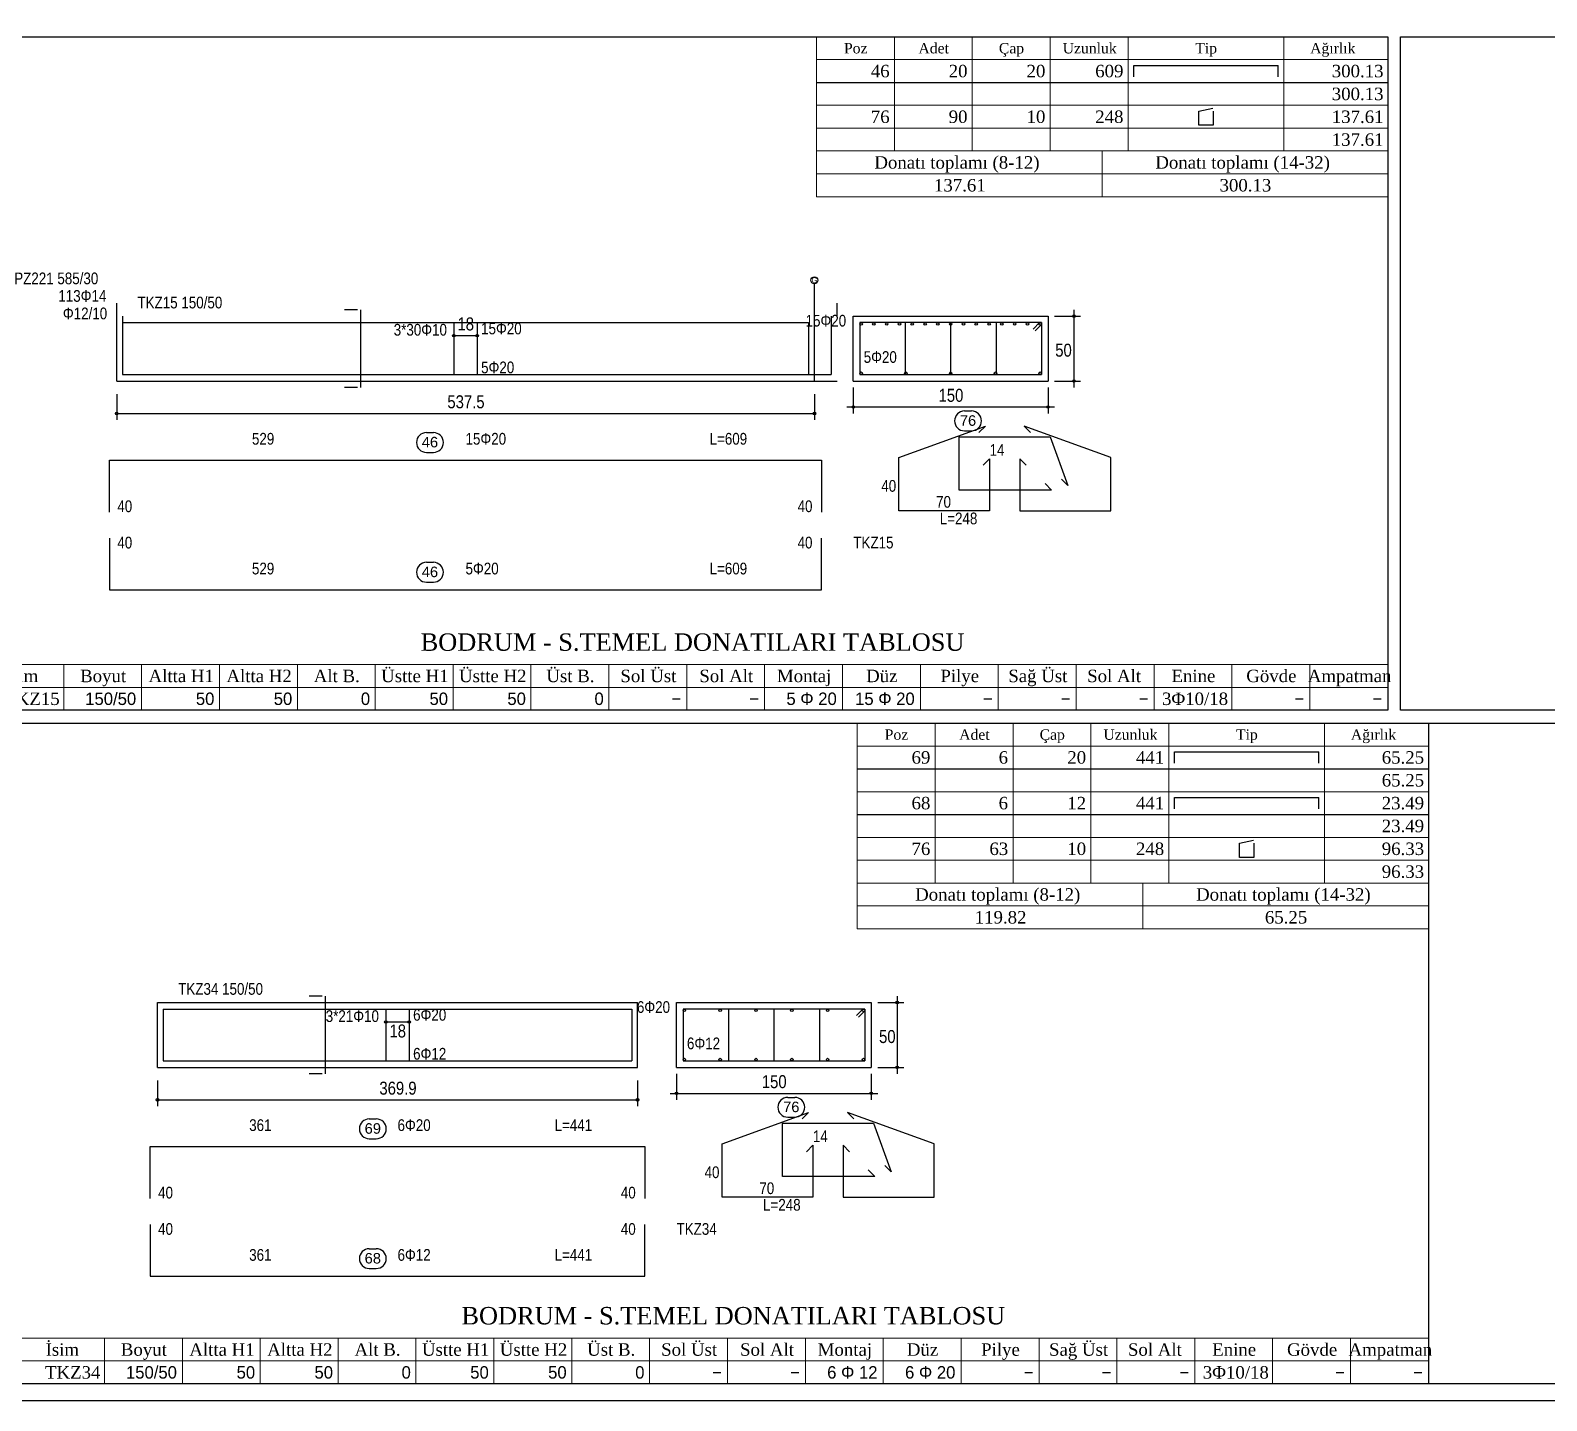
# Model space of a CAD drawing. Header units: metres. Extents: x 419734 to 420376, y 4564732 to 4565123.
# Drawn here: x 420142.52 to 420154.2, y 4565020.82 to 4565031.38 of the extents above; entities that cross this region are included whole.
import ezdxf

# ---------------------------------------------------------------- set-up
doc = ezdxf.new("R2010")
doc.units = ezdxf.units.M
for name, color, linetype in [('Standart', 7, 'Continuous'), ('SW_DIM', 33, 'Continuous'), ('SW_REINFORCEMENT', 7, 'Continuous'), ('SW_SEZIONI_CARPENTERIA', 4, 'Continuous'), ('SW_TXT_TESTI', 1, 'Continuous')]:
    doc.layers.add(name, color=color, linetype=linetype)
doc.styles.add('ACA_1', font='ARIALN.TTF')
doc.styles.add('arial_1_18', font='arial.ttf', dxfattribs={"height": 0.2})
doc.styles.add('SWS', font='ARIALN.TTF')
doc.styles.add('symbol_1_18', font='symbol.ttf', dxfattribs={"height": 0.2})
doc.styles.add('times new roman_1_18', font='times.ttf', dxfattribs={"height": 0.2})

msp = doc.modelspace()

# ---------------------------------------------------------------- linework, layer by layer
msp.add_line((420099.2896, 4565026.04374), (420169.0396, 4565026.04374))
for points in [[(420099.1896, 4565062.86785), (420169.1396, 4565062.86785), (420169.1396, 4565020.82258), (420099.1896, 4565020.82258)], [(420141.9921, 4565031.33305), (420152.97569, 4565031.33305), (420152.97569, 4565026.14374), (420141.9921, 4565026.14374)], [(420153.07569, 4565031.33305), (420169.0396, 4565031.33305), (420169.0396, 4565026.14374), (420153.07569, 4565026.14374)]]:
    msp.add_lwpolyline(points, close=True)
for points in [[(420169.0396, 4565020.95274), (420099.2896, 4565020.95274), (420099.2896, 4565026.04374)], [(420153.2896, 4565026.04374), (420153.2896, 4565020.95274)]]:
    msp.add_lwpolyline(points)
at = {"layer": 'Standart', "color": 1, "linetype": 'Continuous', "lineweight": 5}
for points in [[(420148.57569, 4565031.33305), (420152.97569, 4565031.33305)], [(420148.57569, 4565031.33305), (420148.57569, 4565030.10105)], [(420149.17569, 4565031.33305), (420149.17569, 4565030.45305)], [(420149.77569, 4565031.33305), (420149.77569, 4565030.45305)], [(420150.37569, 4565031.33305), (420150.37569, 4565030.45305)], [(420150.97569, 4565031.33305), (420150.97569, 4565030.45305)], [(420152.17569, 4565031.33305), (420152.17569, 4565030.45305)], [(420152.97569, 4565031.33305), (420152.97569, 4565030.10105)], [(420148.57569, 4565031.15705), (420152.97569, 4565031.15705)], [(420148.57569, 4565030.80505), (420152.97569, 4565030.80505)], [(420148.57569, 4565030.62905), (420152.97569, 4565030.62905)], [(420148.57569, 4565030.45305), (420152.97569, 4565030.45305)], [(420150.77569, 4565030.45305), (420150.77569, 4565030.10105)], [(420148.57569, 4565030.27705), (420152.97569, 4565030.27705)], [(420148.57569, 4565030.10105), (420152.97569, 4565030.10105)], [(420142.17569, 4565026.49574), (420152.97569, 4565026.49574)], [(420142.77569, 4565026.49574), (420142.77569, 4565026.14374)], [(420143.37569, 4565026.49574), (420143.37569, 4565026.14374)], [(420143.97569, 4565026.49574), (420143.97569, 4565026.14374)], [(420144.57569, 4565026.49574), (420144.57569, 4565026.14374)], [(420145.17569, 4565026.49574), (420145.17569, 4565026.14374)], [(420145.77569, 4565026.49574), (420145.77569, 4565026.14374)], [(420146.37569, 4565026.49574), (420146.37569, 4565026.14374)], [(420146.97569, 4565026.49574), (420146.97569, 4565026.14374)], [(420147.57569, 4565026.49574), (420147.57569, 4565026.14374)], [(420148.17569, 4565026.49574), (420148.17569, 4565026.14374)], [(420148.77569, 4565026.49574), (420148.77569, 4565026.14374)], [(420149.37569, 4565026.49574), (420149.37569, 4565026.14374)], [(420149.97569, 4565026.49574), (420149.97569, 4565026.14374)], [(420150.57569, 4565026.49574), (420150.57569, 4565026.14374)], [(420151.17569, 4565026.49574), (420151.17569, 4565026.14374)], [(420151.77569, 4565026.49574), (420151.77569, 4565026.14374)], [(420152.37569, 4565026.49574), (420152.37569, 4565026.14374)], [(420152.97569, 4565026.49574), (420152.97569, 4565026.14374)], [(420142.17569, 4565026.31974), (420152.97569, 4565026.31974)], [(420142.17569, 4565026.14374), (420152.97569, 4565026.14374)], [(420148.8896, 4565026.04374), (420153.2896, 4565026.04374)], [(420148.8896, 4565026.04374), (420148.8896, 4565024.45974)], [(420149.4896, 4565026.04374), (420149.4896, 4565024.81174)], [(420150.0896, 4565026.04374), (420150.0896, 4565024.81174)], [(420150.6896, 4565026.04374), (420150.6896, 4565024.81174)], [(420151.2896, 4565026.04374), (420151.2896, 4565024.81174)], [(420152.4896, 4565026.04374), (420152.4896, 4565024.81174)], [(420153.2896, 4565026.04374), (420153.2896, 4565024.45974)], [(420148.8896, 4565025.86774), (420153.2896, 4565025.86774)], [(420148.8896, 4565025.51574), (420153.2896, 4565025.51574)], [(420148.8896, 4565025.16374), (420153.2896, 4565025.16374)], [(420148.8896, 4565024.98774), (420153.2896, 4565024.98774)], [(420148.8896, 4565024.81174), (420153.2896, 4565024.81174)], [(420151.0896, 4565024.81174), (420151.0896, 4565024.45974)], [(420148.8896, 4565024.63574), (420153.2896, 4565024.63574)], [(420148.8896, 4565024.45974), (420153.2896, 4565024.45974)], [(420099.2896, 4565021.30474), (420153.2896, 4565021.30474)], [(420143.0896, 4565021.30474), (420143.0896, 4565020.95274)], [(420143.6896, 4565021.30474), (420143.6896, 4565020.95274)], [(420144.2896, 4565021.30474), (420144.2896, 4565020.95274)], [(420144.8896, 4565021.30474), (420144.8896, 4565020.95274)], [(420145.4896, 4565021.30474), (420145.4896, 4565020.95274)], [(420146.0896, 4565021.30474), (420146.0896, 4565020.95274)], [(420146.6896, 4565021.30474), (420146.6896, 4565020.95274)], [(420147.2896, 4565021.30474), (420147.2896, 4565020.95274)], [(420147.8896, 4565021.30474), (420147.8896, 4565020.95274)], [(420148.4896, 4565021.30474), (420148.4896, 4565020.95274)], [(420149.0896, 4565021.30474), (420149.0896, 4565020.95274)], [(420149.6896, 4565021.30474), (420149.6896, 4565020.95274)], [(420150.2896, 4565021.30474), (420150.2896, 4565020.95274)], [(420150.8896, 4565021.30474), (420150.8896, 4565020.95274)], [(420151.4896, 4565021.30474), (420151.4896, 4565020.95274)], [(420152.0896, 4565021.30474), (420152.0896, 4565020.95274)], [(420152.6896, 4565021.30474), (420152.6896, 4565020.95274)], [(420099.2896, 4565021.12874), (420153.2896, 4565021.12874)], [(420099.2896, 4565020.95274), (420153.2896, 4565020.95274)]]:
    msp.add_lwpolyline(points, dxfattribs=at)
at = {"layer": 'Standart', "color": 7, "linetype": 'Continuous', "lineweight": -3}
for points in [[(420151.01969, 4565031.11305), (420152.13169, 4565031.11305)], [(420151.01969, 4565031.02505), (420151.01969, 4565031.11305)], [(420152.13169, 4565031.02505), (420152.13169, 4565031.11305)], [(420151.52069, 4565030.76105), (420151.62794, 4565030.78305)], [(420151.52069, 4565030.65105), (420151.52069, 4565030.76105)], [(420151.63069, 4565030.65105), (420151.52069, 4565030.65105)], [(420151.63069, 4565030.76105), (420151.63069, 4565030.65105)], [(420151.3336, 4565025.82374), (420152.4456, 4565025.82374)], [(420151.3336, 4565025.73574), (420151.3336, 4565025.82374)], [(420152.4456, 4565025.73574), (420152.4456, 4565025.82374)], [(420151.3336, 4565025.47174), (420152.4456, 4565025.47174)], [(420151.3336, 4565025.38374), (420151.3336, 4565025.47174)], [(420152.4456, 4565025.38374), (420152.4456, 4565025.47174)], [(420151.8346, 4565025.11974), (420151.94185, 4565025.14174)], [(420151.8346, 4565025.00974), (420151.8346, 4565025.11974)], [(420151.9446, 4565025.11974), (420151.9446, 4565025.00974)], [(420151.9446, 4565025.00974), (420151.8346, 4565025.00974)]]:
    msp.add_lwpolyline(points, dxfattribs=at)
at = {"layer": 'Standart', "color": 251, "linetype": 'Continuous', "lineweight": -3}
msp.add_lwpolyline([(420148.55889, 4565028.68027), (420148.55889, 4565029.43027)], dxfattribs=at)
msp.add_circle((420148.55889, 4565029.45693), 0.02667, dxfattribs=at)
at = {"layer": 'SW_DIM'}
for points in [[(420150.40889, 4565029.18027), (420150.60889, 4565029.18027)], [(420150.55889, 4565029.23027), (420150.55889, 4565028.63027)], [(420145.78139, 4565029.03027), (420145.96139, 4565029.03027)], [(420150.40889, 4565028.68027), (420150.60889, 4565028.68027)], [(420143.18389, 4565028.58027), (420143.18389, 4565028.38027)], [(420148.55889, 4565028.58027), (420148.55889, 4565028.38027)], [(420148.85889, 4565028.63027), (420148.85889, 4565028.43027)], [(420150.35889, 4565028.63027), (420150.35889, 4565028.43027)], [(420143.18389, 4565028.43027), (420148.55889, 4565028.43027)], [(420148.80889, 4565028.48027), (420150.40889, 4565028.48027)], [(420149.04723, 4565023.89095), (420149.24723, 4565023.89095)], [(420149.19723, 4565023.94095), (420149.19723, 4565023.34095)], [(420145.25752, 4565023.74095), (420145.43752, 4565023.74095)], [(420143.4978, 4565023.29095), (420143.4978, 4565023.09095)], [(420147.19723, 4565023.29095), (420147.19723, 4565023.09095)], [(420147.49723, 4565023.34095), (420147.49723, 4565023.14095)], [(420148.99723, 4565023.34095), (420148.99723, 4565023.14095)], [(420149.04723, 4565023.39095), (420149.24723, 4565023.39095)], [(420147.44723, 4565023.19095), (420149.04723, 4565023.19095)], [(420143.4978, 4565023.14095), (420147.19723, 4565023.14095)]]:
    msp.add_lwpolyline(points, dxfattribs=at)
for centre in [(420150.55889, 4565029.18027), (420145.78139, 4565029.03027), (420145.96139, 4565029.03027), (420150.55889, 4565028.68027), (420143.18389, 4565028.43027), (420148.55889, 4565028.43027), (420148.85889, 4565028.48027), (420150.35889, 4565028.48027), (420149.19723, 4565023.89095), (420145.25752, 4565023.74095), (420145.43752, 4565023.74095), (420149.19723, 4565023.39095), (420147.49723, 4565023.19095), (420148.99723, 4565023.19095), (420143.4978, 4565023.14095), (420147.19723, 4565023.14095)]:
    msp.add_circle(centre, 0.01, dxfattribs=at)
at = {"layer": 'SW_REINFORCEMENT', "color": 7, "ltscale": 0.05, "flags": 128}
for points in [[(420143.22889, 4565029.18027), (420143.22889, 4565028.73027)], [(420143.22889, 4565029.13027), (420148.51389, 4565029.13027)], [(420145.78139, 4565029.13027), (420145.78139, 4565028.73027)], [(420145.96139, 4565029.13027), (420145.96139, 4565028.73027)], [(420148.51389, 4565029.13027), (420148.51389, 4565028.73027)], [(420148.68889, 4565029.18027), (420148.68889, 4565028.73027)], [(420150.30889, 4565029.13027), (420148.90889, 4565029.13027)], [(420148.90889, 4565029.13027), (420148.90889, 4565028.73027)], [(420149.25889, 4565029.13027), (420149.25889, 4565028.73027)], [(420149.60889, 4565029.13027), (420149.60889, 4565028.73027)], [(420149.95889, 4565029.13027), (420149.95889, 4565028.73027)], [(420150.29429, 4565029.13027), (420150.24479, 4565029.08077)], [(420150.30889, 4565029.13027), (420150.30889, 4565028.73027)], [(420150.30889, 4565029.11567), (420150.25939, 4565029.06617)], [(420143.22889, 4565028.73027), (420148.68889, 4565028.73027)], [(420148.90889, 4565028.73027), (420150.30889, 4565028.73027)], [(420149.71564, 4565028.44953), (420149.76964, 4565028.44953)], [(420149.20889, 4565028.09027), (420149.87607, 4565028.3331)], [(420149.87607, 4565028.3331), (420149.82658, 4565028.2836)], [(420150.84222, 4565028.09027), (420150.17504, 4565028.3331)], [(420150.17504, 4565028.3331), (420150.22454, 4565028.2836)], [(420145.57014, 4565028.28327), (420145.62414, 4565028.28327)], [(420149.67556, 4565027.84027), (420149.67556, 4565028.25027)], [(420149.67556, 4565028.25027), (420150.37556, 4565028.25027)], [(420149.71564, 4565028.29653), (420149.76964, 4565028.29653)], [(420150.37556, 4565028.25027), (420150.51237, 4565027.87439)], [(420145.57014, 4565028.13027), (420145.62414, 4565028.13027)], [(420149.20889, 4565027.68027), (420149.20889, 4565028.09027)], [(420149.85939, 4565028.03077), (420149.90889, 4565028.08027)], [(420149.90889, 4565028.08027), (420149.90889, 4565027.68027)], [(420150.19172, 4565028.03077), (420150.14222, 4565028.08027)], [(420150.14222, 4565028.08027), (420150.14222, 4565027.68027)], [(420150.84222, 4565027.68027), (420150.84222, 4565028.09027)], [(420143.12889, 4565027.67027), (420143.12889, 4565028.07027)], [(420143.12889, 4565028.07027), (420148.61389, 4565028.07027)], [(420148.61389, 4565028.07027), (420148.61389, 4565027.67027)], [(420150.33606, 4565027.88976), (420150.38556, 4565027.84027)], [(420150.51237, 4565027.87439), (420150.46287, 4565027.92389)], [(420150.38556, 4565027.84027), (420149.67556, 4565027.84027)], [(420149.90889, 4565027.68027), (420149.20889, 4565027.68027)], [(420150.14222, 4565027.68027), (420150.84222, 4565027.68027)], [(420143.12889, 4565027.47027), (420143.12889, 4565027.07027)], [(420148.61389, 4565027.07027), (420148.61389, 4565027.47027)], [(420145.57014, 4565027.28327), (420145.62414, 4565027.28327)], [(420143.12889, 4565027.07027), (420148.61389, 4565027.07027)], [(420145.57014, 4565027.13027), (420145.62414, 4565027.13027)], [(420143.5428, 4565023.84095), (420143.5428, 4565023.44095)], [(420143.5428, 4565023.84095), (420147.15223, 4565023.84095)], [(420145.25752, 4565023.84095), (420145.25752, 4565023.44095)], [(420145.43752, 4565023.84095), (420145.43752, 4565023.44095)], [(420147.15223, 4565023.84095), (420147.15223, 4565023.44095)], [(420147.54723, 4565023.84095), (420147.54723, 4565023.44095)], [(420148.94723, 4565023.84095), (420147.54723, 4565023.84095)], [(420147.89723, 4565023.84095), (420147.89723, 4565023.44095)], [(420148.24723, 4565023.84095), (420148.24723, 4565023.44095)], [(420148.59723, 4565023.84095), (420148.59723, 4565023.44095)], [(420148.93263, 4565023.84095), (420148.88314, 4565023.79145)], [(420148.94723, 4565023.82635), (420148.89774, 4565023.77685)], [(420148.94723, 4565023.84095), (420148.94723, 4565023.44095)], [(420143.5428, 4565023.44095), (420147.15223, 4565023.44095)], [(420147.54723, 4565023.44095), (420148.94723, 4565023.44095)], [(420148.35398, 4565023.16022), (420148.40798, 4565023.16022)], [(420145.13005, 4565022.99395), (420145.18405, 4565022.99395)], [(420147.84723, 4565022.80095), (420148.51441, 4565023.04378)], [(420148.3139, 4565022.55095), (420148.3139, 4565022.96095)], [(420148.3139, 4565022.96095), (420149.0139, 4565022.96095)], [(420148.35398, 4565023.00722), (420148.40798, 4565023.00722)], [(420148.51441, 4565023.04378), (420148.46492, 4565022.99429)], [(420149.48057, 4565022.80095), (420148.81338, 4565023.04378)], [(420148.81338, 4565023.04378), (420148.86288, 4565022.99429)], [(420149.0139, 4565022.96095), (420149.15071, 4565022.58507)], [(420145.13005, 4565022.84095), (420145.18405, 4565022.84095)], [(420143.4428, 4565022.38095), (420143.4428, 4565022.78095)], [(420143.4428, 4565022.78095), (420147.25223, 4565022.78095)], [(420147.25223, 4565022.78095), (420147.25223, 4565022.38095)], [(420147.84723, 4565022.39095), (420147.84723, 4565022.80095)], [(420148.49774, 4565022.74145), (420148.54723, 4565022.79095)], [(420148.54723, 4565022.79095), (420148.54723, 4565022.39095)], [(420148.83006, 4565022.74145), (420148.78057, 4565022.79095)], [(420148.78057, 4565022.79095), (420148.78057, 4565022.39095)], [(420149.48057, 4565022.39095), (420149.48057, 4565022.80095)], [(420148.9744, 4565022.60045), (420149.0239, 4565022.55095)], [(420149.15071, 4565022.58507), (420149.10121, 4565022.63457)], [(420149.0239, 4565022.55095), (420148.3139, 4565022.55095)], [(420148.54723, 4565022.39095), (420147.84723, 4565022.39095)], [(420148.78057, 4565022.39095), (420149.48057, 4565022.39095)], [(420143.4428, 4565022.18095), (420143.4428, 4565021.78095)], [(420147.25223, 4565021.78095), (420147.25223, 4565022.18095)], [(420145.13005, 4565021.99395), (420145.18405, 4565021.99395)], [(420143.4428, 4565021.78095), (420147.25223, 4565021.78095)], [(420145.13005, 4565021.84095), (420145.18405, 4565021.84095)]]:
    msp.add_lwpolyline(points, dxfattribs=at)
at = {"layer": 'SW_REINFORCEMENT', "color": 7, "ltscale": 0.05}
for centre in [(420148.91889, 4565029.12027), (420149.01746, 4565029.12027), (420149.11603, 4565029.12027), (420149.21461, 4565029.12027), (420149.31318, 4565029.12027), (420149.41175, 4565029.12027), (420149.51032, 4565029.12027), (420149.60889, 4565029.12027), (420149.70746, 4565029.12027), (420149.80603, 4565029.12027), (420149.90461, 4565029.12027), (420150.00318, 4565029.12027), (420150.10175, 4565029.12027), (420150.20032, 4565029.12027), (420150.29889, 4565029.12027), (420148.91889, 4565028.74027), (420149.26389, 4565028.74027), (420149.60889, 4565028.74027), (420149.95389, 4565028.74027), (420150.29889, 4565028.74027), (420147.55723, 4565023.83095), (420147.83323, 4565023.83095), (420148.10923, 4565023.83095), (420148.38523, 4565023.83095), (420148.66123, 4565023.83095), (420148.93723, 4565023.83095), (420147.55723, 4565023.45095), (420147.83323, 4565023.45095), (420148.10923, 4565023.45095), (420148.38523, 4565023.45095), (420148.66123, 4565023.45095), (420148.93723, 4565023.45095)]:
    msp.add_circle(centre, 0.01, dxfattribs=at)
for centre, start, end in [((420149.71564, 4565028.37303), 90, 270), ((420149.76964, 4565028.37303), 270, 90), ((420145.57014, 4565028.20677), 90, 270), ((420145.62414, 4565028.20677), 270, 90), ((420145.57014, 4565027.20677), 90, 270), ((420145.62414, 4565027.20677), 270, 90), ((420148.35398, 4565023.08372), 90, 270), ((420148.40798, 4565023.08372), 270, 90), ((420145.13005, 4565022.91745), 90, 270), ((420145.18405, 4565022.91745), 270, 90), ((420145.13005, 4565021.91745), 90, 270), ((420145.18405, 4565021.91745), 270, 90)]:
    msp.add_arc(centre, 0.0765, start, end, dxfattribs=at)
at = {"layer": 'SW_SEZIONI_CARPENTERIA'}
for points in [[(420143.18389, 4565028.68027), (420143.18389, 4565029.28027)], [(420148.73389, 4565029.18027), (420148.73389, 4565029.28027)], [(420145.04014, 4565029.23027), (420144.94014, 4565029.23027)], [(420145.06514, 4565028.63027), (420145.06514, 4565029.23027)], [(420148.55889, 4565028.68027), (420148.55889, 4565029.18027)], [(420148.85889, 4565028.68027), (420148.85889, 4565029.18027)], [(420148.85889, 4565029.18027), (420150.35889, 4565029.18027)], [(420150.35889, 4565029.18027), (420150.35889, 4565028.68027)], [(420143.18389, 4565028.68027), (420148.73389, 4565028.68027)], [(420148.85889, 4565028.68027), (420150.35889, 4565028.68027)], [(420145.04014, 4565028.63027), (420144.94014, 4565028.63027)], [(420143.4978, 4565023.39095), (420143.4978, 4565023.89095)], [(420143.4978, 4565023.89095), (420147.19723, 4565023.89095)], [(420144.7676, 4565023.94095), (420144.6676, 4565023.94095)], [(420144.7926, 4565023.34095), (420144.7926, 4565023.94095)], [(420147.19723, 4565023.39095), (420147.19723, 4565023.89095)], [(420147.49723, 4565023.39095), (420147.49723, 4565023.89095)], [(420147.49723, 4565023.89095), (420148.99723, 4565023.89095)], [(420148.99723, 4565023.89095), (420148.99723, 4565023.39095)], [(420143.4978, 4565023.39095), (420147.19723, 4565023.39095)], [(420144.7676, 4565023.34095), (420144.6676, 4565023.34095)], [(420147.49723, 4565023.39095), (420148.99723, 4565023.39095)]]:
    msp.add_lwpolyline(points, dxfattribs=at)
at = {"layer": 'SW_TXT_TESTI', "linetype": 'Continuous', "lineweight": -3}
for points in [[(420148.57569, 4565030.98105), (420152.97569, 4565030.98105)], [(420148.8896, 4565025.69174), (420153.2896, 4565025.69174)], [(420148.8896, 4565025.33974), (420153.2896, 4565025.33974)]]:
    msp.add_lwpolyline(points, dxfattribs=at)

# ---------------------------------------------------------------- texts
at = {"layer": 'Standart', "color": 251, "linetype": 'Continuous', "lineweight": -3, "style": 'arial_1_18'}
msp.add_text('G', height=0.04, dxfattribs=at).set_placement((420148.53718, 4565029.43833))
at = {"layer": 'Standart', "color": 3, "linetype": 'Continuous', "lineweight": 5, "style": 'arial_1_18'}
for s, p in [('76', (420149.67971, 4565028.33536)), ('46', (420145.53421, 4565028.16909)), ('46', (420145.53421, 4565027.16909)), ('76', (420148.31805, 4565023.04604)), ('69', (420145.09412, 4565022.87977)), ('68', (420145.09412, 4565021.87977))]:
    msp.add_text(s, height=0.081, dxfattribs=at).set_placement(p)
at = {"layer": 'SW_DIM', "style": 'SWS'}
for s, p in [('18', (420145.80924, 4565029.07027)), ('50', (420150.41465, 4565028.86811)), ('537.5', (420145.73155, 4565028.47027)), ('150', (420149.51566, 4565028.52027)), ('18', (420145.28536, 4565023.62146)), ('50', (420149.05723, 4565023.5788)), ('150', (420148.154, 4565023.23095)), ('369.9', (420145.20767, 4565023.18095))]:
    msp.add_text(s, height=0.1, dxfattribs=at).set_placement(p)
at = {"layer": 'SW_REINFORCEMENT', "color": 1, "style": 'ACA_1'}
for s, p in [('PZ221 585/30', (420142.39433, 4565029.42624)), ('113Φ14', (420142.7344, 4565029.29124)), ('Φ12/10', (420142.76936, 4565029.15624)), ('TKZ15 150/50', (420143.34389, 4565029.24027)), ('15Φ20', (420145.99139, 4565029.04027)), ('15Φ20', (420148.49117, 4565029.10027)), ('3*30Φ10', (420145.31808, 4565029.03027)), ('5Φ20', (420148.93889, 4565028.82027)), ('5Φ20', (420145.99139, 4565028.74027)), ('529', (420144.22589, 4565028.19027)), ('15Φ20', (420145.87139, 4565028.19027)), ('L=609', (420147.75151, 4565028.19027)), ('14', (420149.90889, 4565028.10427)), ('40', (420149.07459, 4565027.82727)), ('40', (420143.18889, 4565027.67027)), ('40', (420148.42959, 4565027.67027)), ('70', (420149.49674, 4565027.70427)), ('L=248', (420149.52501, 4565027.57627)), ('40', (420143.18889, 4565027.39027)), ('40', (420148.42959, 4565027.39027)), ('TKZ15', (420148.85889, 4565027.39027)), ('529', (420144.22589, 4565027.19027)), ('5Φ20', (420145.87139, 4565027.19027)), ('L=609', (420147.75151, 4565027.19027)), ('TKZ34 150/50', (420143.6578, 4565023.95095)), ('6Φ20', (420147.19166, 4565023.81095)), ('3*21Φ10', (420144.79421, 4565023.74095)), ('6Φ20', (420145.46752, 4565023.75095)), ('6Φ12', (420145.46752, 4565023.45095)), ('6Φ12', (420147.57723, 4565023.53095)), ('361', (420144.20469, 4565022.90095)), ('6Φ20', (420145.34752, 4565022.90095)), ('L=441', (420146.5574, 4565022.90095)), ('14', (420148.54723, 4565022.81495)), ('40', (420147.71293, 4565022.53795)), ('40', (420143.5028, 4565022.38095)), ('40', (420147.06793, 4565022.38095)), ('70', (420148.13508, 4565022.41495)), ('L=248', (420148.16335, 4565022.28695)), ('40', (420143.5028, 4565022.10095)), ('40', (420147.06793, 4565022.10095)), ('TKZ34', (420147.49723, 4565022.10095)), ('361', (420144.20469, 4565021.90095)), ('6Φ12', (420145.34752, 4565021.90095)), ('L=441', (420146.5574, 4565021.90095))]:
    msp.add_text(s, height=0.09, dxfattribs=at).set_placement(p)
at = {"layer": 'SW_SEZIONI_CARPENTERIA', "style": 'times new roman_1_18'}
for s, height, p in [('Poz', 0.08, (420148.78698, 4565031.20505)), ('Adet', 0.08, (420149.36073, 4565031.20505)), ('Çap', 0.08, (420149.98044, 4565031.20505)), ('Uzunluk', 0.08, (420150.47196, 4565031.20505)), ('Tip', 0.08, (420151.49353, 4565031.20505)), ('Ağırlık', 0.08, (420152.37851, 4565031.20505)), ('Donatı toplamı (8-12)', 0.096, (420149.02113, 4565030.31705)), ('Donatı toplamı (14-32)', 0.096, (420151.18562, 4565030.31705)), ('İsim', 0.096, (420142.32203, 4565026.35974)), ('Boyut', 0.096, (420142.90215, 4565026.35974)), ('Altta H1', 0.096, (420143.42933, 4565026.35974)), ('Altta H2', 0.096, (420144.02933, 4565026.35974)), ('Alt B.', 0.096, (420144.70223, 4565026.35974)), ('Üstte H1', 0.096, (420145.22147, 4565026.35974)), ('Üstte H2', 0.096, (420145.82147, 4565026.35974)), ('Üst B.', 0.096, (420146.49438, 4565026.35974)), ('Sol Üst', 0.096, (420147.06476, 4565026.35974)), ('Sol Alt', 0.096, (420147.67261, 4565026.35974)), ('Montaj', 0.096, (420148.27065, 4565026.35974)), ('Düz', 0.096, (420148.95746, 4565026.35974)), ('Pilye', 0.096, (420149.52981, 4565026.35974)), ('Sağ Üst', 0.096, (420150.05298, 4565026.35974)), ('Sol Alt', 0.096, (420150.66083, 4565026.35974)), ('Enine', 0.096, (420151.31009, 4565026.35974)), ('Gövde', 0.096, (420151.88644, 4565026.35974)), ('Ampatman', 0.096, (420152.36043, 4565026.35974)), ('Poz', 0.08, (420149.10089, 4565025.91574)), ('Adet', 0.08, (420149.67464, 4565025.91574)), ('Çap', 0.08, (420150.29435, 4565025.91574)), ('Uzunluk', 0.08, (420150.78587, 4565025.91574)), ('Tip', 0.08, (420151.80744, 4565025.91574)), ('Ağırlık', 0.08, (420152.69242, 4565025.91574)), ('Donatı toplamı (8-12)', 0.096, (420149.33504, 4565024.67574)), ('Donatı toplamı (14-32)', 0.096, (420151.49953, 4565024.67574)), ('İsim', 0.096, (420142.63594, 4565021.16874)), ('Boyut', 0.096, (420143.21606, 4565021.16874)), ('Altta H1', 0.096, (420143.74324, 4565021.16874)), ('Altta H2', 0.096, (420144.34324, 4565021.16874)), ('Alt B.', 0.096, (420145.01614, 4565021.16874)), ('Üstte H1', 0.096, (420145.53538, 4565021.16874)), ('Üstte H2', 0.096, (420146.13538, 4565021.16874)), ('Üst B.', 0.096, (420146.80829, 4565021.16874)), ('Sol Üst', 0.096, (420147.37867, 4565021.16874)), ('Sol Alt', 0.096, (420147.98652, 4565021.16874)), ('Montaj', 0.096, (420148.58456, 4565021.16874)), ('Düz', 0.096, (420149.27137, 4565021.16874)), ('Pilye', 0.096, (420149.84372, 4565021.16874)), ('Sağ Üst', 0.096, (420150.36688, 4565021.16874)), ('Sol Alt', 0.096, (420150.97474, 4565021.16874)), ('Enine', 0.096, (420151.624, 4565021.16874)), ('Gövde', 0.096, (420152.20035, 4565021.16874)), ('Ampatman', 0.096, (420152.67434, 4565021.16874))]:
    msp.add_text(s, height=height, dxfattribs=at).set_placement(p)
at = {"layer": 'SW_TXT_TESTI', "linetype": 'Continuous', "lineweight": 5}
for s, height, style, p in [('46', 0.096, 'times new roman_1_18', (420148.99366, 4565031.02105)), ('20', 0.096, 'times new roman_1_18', (420149.59366, 4565031.02105)), ('20', 0.096, 'times new roman_1_18', (420150.19366, 4565031.02105)), ('609', 0.096, 'times new roman_1_18', (420150.72264, 4565031.02105)), ('300.13', 0.096, 'times new roman_1_18', (420152.54509, 4565031.02105)), ('300.13', 0.096, 'times new roman_1_18', (420152.54509, 4565030.84505)), ('76', 0.096, 'times new roman_1_18', (420148.99366, 4565030.66905)), ('90', 0.096, 'times new roman_1_18', (420149.59366, 4565030.66905)), ('10', 0.096, 'times new roman_1_18', (420150.19366, 4565030.66905)), ('248', 0.096, 'times new roman_1_18', (420150.72264, 4565030.66905)), ('137.61', 0.096, 'times new roman_1_18', (420152.54509, 4565030.66905)), ('137.61', 0.096, 'times new roman_1_18', (420152.54509, 4565030.49305)), ('137.61', 0.096, 'times new roman_1_18', (420149.48039, 4565030.14105)), ('300.13', 0.096, 'times new roman_1_18', (420151.68039, 4565030.14105)), ('BODRUM - S.TEMEL DONATILARI TABLOSU', 0.1344, 'times new roman_1_18', (420145.52571, 4565026.60134)), ('TKZ15', 0.096, 'times new roman_1_18', (420142.31775, 4565026.18374)), ('150/50', 0.096, 'symbol_1_18', (420142.94143, 4565026.18374)), ('50', 0.096, 'symbol_1_18', (420143.79378, 4565026.18374)), ('50', 0.096, 'symbol_1_18', (420144.39378, 4565026.18374)), ('0', 0.096, 'symbol_1_18', (420145.06474, 4565026.18374)), ('50', 0.096, 'symbol_1_18', (420145.59378, 4565026.18374)), ('50', 0.096, 'symbol_1_18', (420146.19378, 4565026.18374)), ('0', 0.096, 'symbol_1_18', (420146.86474, 4565026.18374)), ('-', 0.096, 'symbol_1_18', (420147.45778, 4565026.18374)), ('-', 0.096, 'symbol_1_18', (420148.05778, 4565026.18374)), ('5 F 20', 0.096, 'symbol_1_18', (420148.34352, 4565026.18374)), ('15 F 20', 0.096, 'symbol_1_18', (420148.87256, 4565026.18374)), ('-', 0.096, 'symbol_1_18', (420149.85778, 4565026.18374)), ('-', 0.096, 'symbol_1_18', (420150.45778, 4565026.18374)), ('-', 0.096, 'symbol_1_18', (420151.05778, 4565026.18374)), ('3Φ10/18', 0.096, 'times new roman_1_18', (420151.23747, 4565026.18374)), ('-', 0.096, 'symbol_1_18', (420152.25778, 4565026.18374)), ('-', 0.096, 'symbol_1_18', (420152.85778, 4565026.18374)), ('69', 0.096, 'times new roman_1_18', (420149.30757, 4565025.73174)), ('6', 0.096, 'times new roman_1_18', (420149.97858, 4565025.73174)), ('20', 0.096, 'times new roman_1_18', (420150.50757, 4565025.73174)), ('441', 0.096, 'times new roman_1_18', (420151.03655, 4565025.73174)), ('65.25', 0.096, 'times new roman_1_18', (420152.93002, 4565025.73174)), ('65.25', 0.096, 'times new roman_1_18', (420152.93002, 4565025.55574)), ('68', 0.096, 'times new roman_1_18', (420149.30757, 4565025.37974)), ('6', 0.096, 'times new roman_1_18', (420149.97858, 4565025.37974)), ('12', 0.096, 'times new roman_1_18', (420150.50757, 4565025.37974)), ('441', 0.096, 'times new roman_1_18', (420151.03655, 4565025.37974)), ('23.49', 0.096, 'times new roman_1_18', (420152.93002, 4565025.37974)), ('23.49', 0.096, 'times new roman_1_18', (420152.93002, 4565025.20374)), ('76', 0.096, 'times new roman_1_18', (420149.30757, 4565025.02774)), ('63', 0.096, 'times new roman_1_18', (420149.90757, 4565025.02774)), ('10', 0.096, 'times new roman_1_18', (420150.50757, 4565025.02774)), ('248', 0.096, 'times new roman_1_18', (420151.03655, 4565025.02774)), ('96.33', 0.096, 'times new roman_1_18', (420152.93002, 4565025.02774)), ('96.33', 0.096, 'times new roman_1_18', (420152.93002, 4565024.85174)), ('119.82', 0.096, 'times new roman_1_18', (420149.7943, 4565024.49974)), ('65.25', 0.096, 'times new roman_1_18', (420152.02981, 4565024.49974)), ('BODRUM - S.TEMEL DONATILARI TABLOSU', 0.1344, 'times new roman_1_18', (420145.83962, 4565021.41034)), ('TKZ34', 0.096, 'times new roman_1_18', (420142.63166, 4565020.99274)), ('150/50', 0.096, 'symbol_1_18', (420143.25534, 4565020.99274)), ('50', 0.096, 'symbol_1_18', (420144.10769, 4565020.99274)), ('50', 0.096, 'symbol_1_18', (420144.70769, 4565020.99274)), ('0', 0.096, 'symbol_1_18', (420145.37864, 4565020.99274)), ('50', 0.096, 'symbol_1_18', (420145.90769, 4565020.99274)), ('50', 0.096, 'symbol_1_18', (420146.50769, 4565020.99274)), ('0', 0.096, 'symbol_1_18', (420147.17864, 4565020.99274)), ('6 F 12', 0.096, 'symbol_1_18', (420148.65743, 4565020.99274)), ('6 F 20', 0.096, 'symbol_1_18', (420149.25743, 4565020.99274)), ('3Φ10/18', 0.096, 'times new roman_1_18', (420151.55138, 4565020.99274)), ('-', 0.096, 'symbol_1_18', (420147.77169, 4565020.99274)), ('-', 0.096, 'symbol_1_18', (420148.37169, 4565020.99274)), ('-', 0.096, 'symbol_1_18', (420150.17169, 4565020.99274)), ('-', 0.096, 'symbol_1_18', (420150.77169, 4565020.99274)), ('-', 0.096, 'symbol_1_18', (420151.37169, 4565020.99274)), ('-', 0.096, 'symbol_1_18', (420152.57169, 4565020.99274)), ('-', 0.096, 'symbol_1_18', (420153.17169, 4565020.99274))]:
    msp.add_text(s, height=height, dxfattribs=dict(at, style=style)).set_placement(p)

doc.saveas('drawing.dxf')
